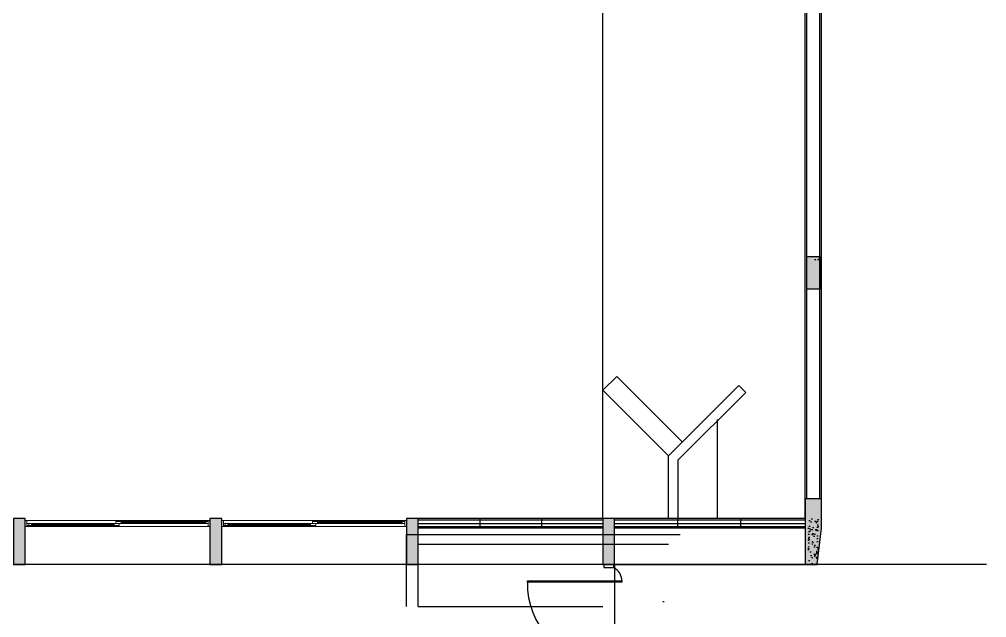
# Model space of a CAD drawing. Header units: millimetres. Extents: x 3605 to 3741, y 1123 to 1192.
# Drawn here: x 3725.8 to 3740.57, y 1164.14 to 1173.27 of the extents above; entities that cross this region are included whole.
import ezdxf

# ---------------------------------------------------------------- set-up
doc = ezdxf.new("R2010")
doc.units = ezdxf.units.MM
doc.linetypes.add('HIDDEN', pattern=[9.524999999999999, 6.35, -3.175])
for name, color, linetype in [('ar-alv', 2, 'Continuous'), ('ar-banc', 1, 'Continuous'), ('ar-cal', 2, 'Continuous'), ('ar-div', 2, 'Continuous'), ('ar-esq', 2, 'Continuous'), ('ar-estc', 1, 'Continuous'), ('ar-piso', 1, 'Continuous'), ('ar-projarmario', 1, 'HIDDEN'), ('ar-reboco', 2, 'Continuous'), ('esq-01', 1, 'Continuous'), ('esq-02', 1, 'Continuous'), ('esq-03', 1, 'HIDDEN'), ('estc-01', 3, 'Continuous'), ('h-estc', 3, 'Continuous'), ('nivel', 1, 'Continuous'), ('proj', 1, 'HIDDEN'), ('ptm', 2, 'Continuous')]:
    doc.layers.add(name, color=color, linetype=linetype)

# ---------------------------------------------------------------- blocks, each defined once
blk = doc.blocks.new('plr01-01p')
at = {"layer": 'h-estc'}
blk.add_hatch(color=3, dxfattribs=at).paths.add_polyline_path([(0.09000000000000341, 0.07499999999999929), (-0.09000000000000341, 0.07499999999999929), (-0.09000000000000341, -0.625), (0.09000000000000341, -0.625)])
at = {"layer": 'estc-01', "color": 3}
blk.add_lwpolyline([(-0.09000000000000341, 0.07499999999999929), (-0.09000000000000341, -0.625), (0.09000000000000341, -0.625), (0.09000000000000341, 0.07499999999999929)], close=True, dxfattribs=at)
blk = doc.blocks.new('esq50-01p')
at = {"layer": 'esq-01'}
for points in [[(-7.450214296648418, 0.07906304608901138), (-7.50021429664839, 0.07906304608901138), (-7.50021429664839, -0.07499999999999662), (-7.450214296648418, -0.07499999999999662)], [(-5.955214296648418, 0.07906304608901138), (-6.00521429664839, 0.07906304608901138), (-6.00521429664839, -0.07499999999999662), (-5.955214296648418, -0.07499999999999662)], [(-4.460214296648418, 0.07906304608901138), (-4.51021429664839, 0.07906304608901138), (-4.51021429664839, -0.07499999999999662), (-4.460214296648418, -0.07499999999999662)], [(-2.965214296648417, 0.07906304608901138), (-3.01521429664839, 0.07906304608901138), (-3.01521429664839, -0.07499999999999662), (-2.965214296648417, -0.07499999999999662)], [(-1.470214296648417, 0.07906304608901138), (-1.52021429664839, 0.07906304608901138), (-1.52021429664839, -0.07499999999999662), (-1.470214296648417, -0.07499999999999662)], [(0.02478570335158281, 0.07906304608901138), (-0.02521429664838948, 0.07906304608901138), (-0.02521429664838948, -0.07499999999999662), (0.02478570335158281, -0.07499999999999662)], [(1.519785703351584, 0.07906304608901138), (1.469785703351612, 0.07906304608901138), (1.469785703351612, -0.07499999999999662), (1.519785703351584, -0.07499999999999662)], [(3.014785703351581, 0.07906304608901138), (2.964785703351609, 0.07906304608901138), (2.964785703351609, -0.07499999999999662), (3.014785703351581, -0.07499999999999662)], [(4.509785703351582, 0.07906304608901138), (4.45978570335161, 0.07906304608901138), (4.45978570335161, -0.07499999999999662), (4.509785703351582, -0.07499999999999662)], [(6.004785703351583, 0.07906304608901138), (5.954785703351611, 0.07906304608901138), (5.954785703351611, -0.07499999999999662), (6.004785703351583, -0.07499999999999662)], [(7.499785703351584, 0.07906304608901138), (7.449785703351612, 0.07906304608901138), (7.449785703351612, -0.07499999999999662), (7.499785703351584, -0.07499999999999662)]]:
    blk.add_lwpolyline(points, close=True, dxfattribs=at)
at = {"layer": 'esq-02'}
for p, q in [((-4.51021429664839, 0.01000000000000245), (-5.955214296648418, 0.01000000000000245)), ((-3.01521429664839, 0.01000000000000201), (-4.460214296648418, 0.01000000000000245)), ((-1.52021429664839, 0.01000000000000068), (-2.965214296648417, 0.01000000000000423)), ((-1.470214296648415, 0.01000000000000068), (-0.02521429664838948, 0.01000000000000423)), ((0.02478570335158281, 0.01000000000000156), (1.469785703351612, 0.01000000000000112)), ((1.519785703351584, 0.01000000000000068), (2.964785703351609, 0.01000000000000423)), ((3.014785703351581, 0.01000000000000156), (4.45978570335161, 0.01000000000000112)), ((4.509785703351582, 0.01000000000000112), (5.954785703351611, 0.01000000000000068)), ((-4.51021429664839, -0.00999999999999801), (-5.955214296648418, -0.009999999999997566)), ((-3.01521429664839, -0.00999999999999801), (-4.460214296648418, -0.00999999999999801)), ((-1.52021429664839, -0.01000000000000156), (-2.965214296648417, -0.00999999999999801)), ((-1.470214296648415, -0.01000000000000156), (-0.02521429664838948, -0.00999999999999801)), ((0.02478570335158281, -0.009999999999998899), (1.469785703351612, -0.009999999999998899)), ((1.519785703351584, -0.01000000000000156), (2.964785703351609, -0.00999999999999801)), ((3.014785703351581, -0.009999999999998899), (4.45978570335161, -0.009999999999998899)), ((4.509785703351582, -0.009999999999998899), (5.954785703351611, -0.009999999999998899))]:
    blk.add_line(p, q, dxfattribs=at)
for points in [[(-7.250214296648418, 0.2020315230445071), (-7.230214296648418, 0.2020315230445071), (-7.230214296648418, -1.242968476955493), (-7.250214296648418, -1.242968476955493)], [(7.249785703351613, 0.2020315230445071), (7.229785703351613, 0.2020315230445071), (7.229785703351613, -1.242968476955493), (7.249785703351613, -1.242968476955493)]]:
    blk.add_lwpolyline(points, close=True, dxfattribs=at)
for centre in [(-7.240214296648418, 0.002031523044507377), (7.239785703351611, 0.002031523044507377)]:
    blk.add_circle(centre, 0.009999999999999787, dxfattribs=at)
at = {"layer": 'nivel'}
for centre, radius, start, end in [((-7.240214296648417, -0.03836035538036775), 0.2405997822373067, 92.38205903193357, 150.7878666403974), ((7.239785703351611, -0.03836035538036775), 0.2405997822373067, 29.21213335960257, 87.61794096806646), ((-7.203532836255894, -0.04456036901698024), 1.198705090295959, 268.7245725858571, 358.5448882340627), ((7.203104242959089, -0.04456036901698024), 1.198705090295959, 181.4551117659373, 271.2754274141428)]:
    blk.add_arc(centre, radius, start, end, dxfattribs=at)
blk = doc.blocks.new('plr02-02p')
at = {"layer": 'h-estc'}
h = blk.add_hatch(dxfattribs=at)
h.set_pattern_fill('AR-CONC', color=256, scale=0.001, style=0)
h.set_pattern_definition([(49.99999999999999, (0, 0), (0.182184668996004, -0.01593908553890309), [0.01905, -0.20955]), (355, (0, 0), (-0.03524282597566699, 0.19105664288218), [0.01524, -0.16764]), (100.451, (0.01518200000000003, -0.001328250000000253), (0.1469425016659592, 0.1751166878202919), [0.01619, -0.17809]), (46.1842, (0, 0.05080000000000062), (0.2710790408921299, -0.04204232793272715), [0.028575, -0.314325]), (96.6356, (0.0225899, 0.04729649999999985), (0.2374042344662372, 0.2474255558900492), [0.024285, -0.267135]), (351.184, (0, 0.05080000000000062), (0.2374046058139339, 0.2474251178605977), [0.02285999999999999, -0.25146]), (20.99999999999999, (0.02539999999999998, 0.03810000000000002), (0.1516148798353833, -0.1022655185167625), [0.01905, -0.20955]), (326.0000000000001, (0.02539999999999998, 0.03810000000000002), (0.06180202834764707, 0.1841879661223193), [0.01524, -0.16764]), (71.45140000000002, (0.03803450000000003, 0.0295778999999996), (0.2134164907701245, 0.08192285771605745), [0.01619, -0.17809]), (37.49999999999999, (0, 0), (0.003088603250591816, 0.0845550388731531), [0, -0.165608, 0, -0.17018, 0, -0.168275]), (7.499999999999991, (0, 0), (0.06681966251030574, 0.1001805748181195), [0, -0.09702799999999998, 0, -0.161798, 0, -0.064135]), (327.5, (-0.05664199999999997, 0), (0.1355905951668714, -0.005728743992673465), [0, -0.0635, 0, -0.19812, 0, -0.26289]), (317.5, (-0.082042, 0), (0.148129181386018, 0.02542649103333302), [0, -0.08255, 0, -0.131572, 0, -0.18669])])
h.paths.add_polyline_path([(-0.125, 0.07499999999999929), (-0.125, 0), (0, 0), (0, 0.07499999999999929)])
h = blk.add_hatch(color=256, dxfattribs=at)
h.paths.add_polyline_path([(0.09999999999999998, 0), (-0.1000000000000001, 0), (-0.1000000000000002, -0.4249999999999972), (0.09999999999999987, -0.4249999999999972)])
h.paths.add_polyline_path([(0, 0.07499999999999574), (-0.09999999999999998, 0.07499999999999574), (-0.1, 0), (0, 0)])
h.paths.add_polyline_path([(0.1, 0.07499999999999574), (0, 0.07499999999999574), (0, 0), (0.09999999999999998, 0)])
at = {"layer": 'estc-01'}
for p, q in [((-0.09999999999999998, 0.07499999999999574), (-0.1000000000000002, -0.4249999999999972)), ((0.09999999999999987, -0.4249999999999972), (0.1, 0.07499999999999574))]:
    blk.add_line(p, q, dxfattribs=at)
for points in [[(0.09999999999999998, 0.07499999999999574), (-0.09999999999999998, 0.07499999999999574)], [(-0.1000000000000002, -0.4249999999999972), (0.09999999999999987, -0.4249999999999972)]]:
    blk.add_lwpolyline(points, dxfattribs=at)
blk = doc.blocks.new('plr01-03p')
at = {"layer": 'h-estc'}
blk.add_hatch(color=256, dxfattribs=at).paths.add_polyline_path([(-0.1250000000000002, -0.4749999999999979), (-0.125, -0.9250000000000007), (0.125, -0.9250000000000007), (0.1249999999999999, 0.07499999999999929), (-0.05500000000000026, 0.07499999999999929)])
h = blk.add_hatch(dxfattribs=at)
h.set_pattern_fill('AR-CONC', color=256, scale=0.001, style=0)
h.set_pattern_definition([(50, (0, 0), (0.182184668996004, -0.01593908553890309), [0.01905, -0.20955]), (355, (0, 0), (-0.03524282597566699, 0.19105664288218), [0.01524, -0.16764]), (100.451, (0.015182, -0.00132825), (0.1469425016659592, 0.1751166878202919), [0.01619, -0.17809]), (46.18420000000001, (0, 0.0508), (0.2710790408921299, -0.04204232793272715), [0.028575, -0.314325]), (96.6356, (0.0225899, 0.04729650000000001), (0.2374042344662372, 0.2474255558900492), [0.024285, -0.267135]), (351.1840000000001, (0, 0.0508), (0.2374046058139339, 0.2474251178605977), [0.02286, -0.25146]), (21, (0.0254, 0.0381), (0.1516148798353833, -0.1022655185167625), [0.01905, -0.20955]), (326.0000000000001, (0.0254, 0.0381), (0.06180202834764707, 0.1841879661223193), [0.01524, -0.16764]), (71.4514, (0.0380345, 0.0295779), (0.2134164907701245, 0.08192285771605745), [0.01619, -0.17809]), (37.50000000000001, (0, 0), (0.003088603250591816, 0.0845550388731531), [0, -0.165608, 0, -0.17018, 0, -0.168275]), (7.499999999999999, (0, 0), (0.06681966251030574, 0.1001805748181195), [0, -0.09702799999999999, 0, -0.161798, 0, -0.06413500000000001]), (327.5, (-0.056642, 0), (0.1355905951668714, -0.005728743992673465), [0, -0.0635, 0, -0.19812, 0, -0.26289]), (317.5, (-0.082042, 0), (0.148129181386018, 0.02542649103333302), [0, -0.08255, 0, -0.131572, 0, -0.18669])])
h.paths.add_polyline_path([(0.07499999999999996, 1.387778780781446e-17), (-0.075, 1.387778780781446e-17), (-0.07500000000000019, -0.6249999999999996), (0.07499999999999976, -0.6249999999999996)])
h.paths.add_polyline_path([(0.07499999999999998, 0.07500000000000001), (-0.07499999999999998, 0.07500000000000002), (-0.07500000000000001, 1.387778780781446e-17), (0.07499999999999996, 1.387778780781446e-17)])
at = {"layer": 'estc-01'}
blk.add_lwpolyline([(-0.1250000000000002, -0.4750000000000014), (-0.125, -0.9250000000000007), (0.125, -0.9250000000000007), (0.1249999999999999, 0.07499999999999929), (-0.05500000000000027, 0.07499999999999929), (-0.1250000000000002, -0.4749999999999979)], close=True, dxfattribs=at)

msp = doc.modelspace()

# ---------------------------------------------------------------- linework, layer by layer
at = {"layer": 'ar-alv'}
for p, q in [((3737.824376000936, 1169.651198187053), (3737.824376000936, 1179.201198187053)), ((3738.024376000936, 1165.951198187053), (3738.024376000936, 1179.201198187053)), ((3737.824376000936, 1165.951198187053), (3737.824376000936, 1169.151198187053)), ((3736.784376000936, 1167.682264204231), (3735.709376000936, 1166.607264204231)), ((3736.890442018114, 1167.576198187053), (3735.859376000936, 1166.545132169875)), ((3736.784376000936, 1167.682264204231), (3736.890442018114, 1167.576198187053)), ((3735.709376000936, 1165.651198187053), (3735.709376000936, 1166.607264204231)), ((3735.859376000936, 1165.651198187053), (3735.859376000936, 1166.545132169875)), ((3734.709376000937, 1165.626198187053), (3731.889376000936, 1165.626198187053)), ((3734.709376000937, 1165.526198187053), (3731.889376000936, 1165.526198187053)), ((3737.799376000937, 1165.626198187053), (3734.889376000936, 1165.626198187054)), ((3737.799376000937, 1165.526198187054), (3734.889376000936, 1165.526198187054))]:
    msp.add_line(p, q, dxfattribs=at)
at = {"layer": 'ar-banc'}
msp.add_line((3731.889376000936, 1164.307531205404), (3734.709376000936, 1164.307531205404), dxfattribs=at)
at = {"layer": 'ar-cal'}
for p, q in [((3734.709376000936, 1165.651198187053), (3734.709376000936, 1179.501198187053)), ((3734.921508035292, 1167.819396238587), (3734.709376000936, 1167.607264204231)), ((3734.921508035292, 1167.819396238587), (3735.921508035292, 1166.819396238587)), ((3734.709376000936, 1167.607264204231), (3735.709376000936, 1166.607264204231)), ((3740.569376000936, 1164.951198187053), (3734.889376000936, 1164.951198187053))]:
    msp.add_line(p, q, dxfattribs=at)
at = {"layer": 'ar-div'}
msp.add_line((3736.459376000936, 1165.651198187053), (3736.459376000936, 1167.160132169875), dxfattribs=at)
at = {"layer": 'ar-estc'}
for p, q in [((3731.709376000936, 1164.307531205404), (3731.709376000936, 1165.407531205404)), ((3731.709376000936, 1165.407531205404), (3735.889376000936, 1165.407531205404)), ((3731.889376000936, 1164.307531205404), (3731.889376000936, 1165.257531205404)), ((3731.889376000936, 1165.257531205404), (3735.709376000936, 1165.257531205404))]:
    msp.add_line(p, q, dxfattribs=at)
at = {"layer": 'ar-piso'}
for p, q in [((3734.709376000936, 1164.951198187053), (3719.889376000936, 1164.951198187053)), ((3734.889376000936, 1164.951198187053), (3737.869376000936, 1164.951198187053))]:
    msp.add_line(p, q, dxfattribs=at)
at = {"layer": 'ar-projarmario'}
msp.add_line((3734.889376000936, 1164.951198187053), (3734.889376000936, 1149.951198187053), dxfattribs=at)
at = {"layer": 'ar-reboco'}
for p, q in [((3737.799376000936, 1165.651198187053), (3737.799376000936, 1179.201198187053)), ((3738.049376000936, 1165.951198187053), (3738.049376000936, 1179.201198187053)), ((3734.709376000937, 1165.651198187053), (3731.889376000936, 1165.651198187053)), ((3737.799376000937, 1165.651198187054), (3734.889376000936, 1165.651198187054)), ((3734.709376000937, 1165.501198187053), (3731.889376000936, 1165.501198187053)), ((3737.799376000937, 1165.501198187053), (3734.889376000936, 1165.501198187054))]:
    msp.add_line(p, q, dxfattribs=at)
at = {"layer": 'esq-01', "linetype": 'Continuous', "lineweight": 5}
for p, q in [((3728.709376000936, 1165.622198187074), (3725.914148923527, 1165.622198187052)), ((3728.684576000937, 1165.530198187076), (3725.914148923527, 1165.530198187054)), ((3725.983276000936, 1165.576198187053), (3727.245476000938, 1165.576198187053)), ((3727.245476000938, 1165.546198187053), (3725.983276000936, 1165.546198187053)), ((3727.353276000934, 1165.606198187052), (3728.644576000937, 1165.606198187052)), ((3728.644576000937, 1165.576198187053), (3727.353276000934, 1165.576198187053)), ((3731.709376000936, 1165.622198187074), (3728.914148923527, 1165.622198187052)), ((3731.684576000937, 1165.530198187076), (3728.914148923527, 1165.530198187054)), ((3728.983276000936, 1165.576198187053), (3730.245476000938, 1165.576198187053)), ((3730.245476000938, 1165.546198187053), (3728.983276000936, 1165.546198187053)), ((3730.353276000934, 1165.606198187052), (3731.644576000937, 1165.606198187052)), ((3731.644576000937, 1165.576198187053), (3730.353276000934, 1165.576198187053))]:
    msp.add_line(p, q, dxfattribs=at)
at = {"layer": 'esq-03', "linetype": 'Continuous', "lineweight": 5}
for p, q in [((3725.914148923527, 1165.622198187053), (3725.889376000936, 1165.622198187054)), ((3725.889376000936, 1165.530198187053), (3725.914148923527, 1165.530198187052)), ((3725.914148923527, 1165.622198187053), (3725.914148923527, 1165.530198187052)), ((3725.914148923527, 1165.576198187053), (3725.943276000935, 1165.576198187053)), ((3725.943276000935, 1165.546198187053), (3725.914148923527, 1165.546198187053)), ((3725.943276000935, 1165.576198187053), (3725.943276000935, 1165.546198187053)), ((3725.943276000935, 1165.576198187053), (3725.983276000936, 1165.576198187053)), ((3725.983276000936, 1165.546198187053), (3725.943276000935, 1165.546198187053)), ((3725.983276000936, 1165.576198187053), (3725.983276000936, 1165.546198187053)), ((3727.245476000938, 1165.546198187053), (3727.245476000938, 1165.576198187053)), ((3727.245476000938, 1165.576198187053), (3727.324776000936, 1165.576198187053)), ((3727.324776000936, 1165.546198187053), (3727.245476000938, 1165.546198187053)), ((3727.273976000935, 1165.606198187052), (3727.273976000935, 1165.576198187053)), ((3727.273976000935, 1165.606198187052), (3727.353276000934, 1165.606198187052)), ((3727.353276000934, 1165.576198187053), (3727.273976000935, 1165.576198187053)), ((3727.353276000934, 1165.606198187052), (3727.353276000934, 1165.576198187053)), ((3728.644576000937, 1165.576198187053), (3728.644576000937, 1165.606198187052)), ((3728.644576000937, 1165.606198187052), (3728.684576000937, 1165.606198187052)), ((3728.684576000937, 1165.576198187053), (3728.644576000937, 1165.576198187053)), ((3728.684576000937, 1165.622198187054), (3728.709376000936, 1165.622198187054)), ((3728.684576000937, 1165.622198187054), (3728.684576000937, 1165.530198187053)), ((3728.709376000936, 1165.530198187053), (3728.684576000937, 1165.530198187053)), ((3728.914148923527, 1165.622198187053), (3728.889376000936, 1165.622198187054)), ((3728.889376000936, 1165.530198187053), (3728.914148923527, 1165.530198187052)), ((3728.914148923527, 1165.622198187053), (3728.914148923527, 1165.530198187052)), ((3728.914148923527, 1165.576198187053), (3728.943276000935, 1165.576198187053)), ((3728.943276000935, 1165.546198187053), (3728.914148923527, 1165.546198187053)), ((3728.943276000935, 1165.576198187053), (3728.943276000935, 1165.546198187053)), ((3728.943276000935, 1165.576198187053), (3728.983276000936, 1165.576198187053)), ((3728.983276000936, 1165.546198187053), (3728.943276000935, 1165.546198187053)), ((3728.983276000936, 1165.576198187053), (3728.983276000936, 1165.546198187053)), ((3730.245476000938, 1165.546198187053), (3730.245476000938, 1165.576198187053)), ((3730.245476000938, 1165.576198187053), (3730.324776000936, 1165.576198187053)), ((3730.324776000936, 1165.546198187053), (3730.245476000938, 1165.546198187053)), ((3730.273976000935, 1165.606198187052), (3730.273976000935, 1165.576198187053)), ((3730.273976000935, 1165.606198187052), (3730.353276000934, 1165.606198187052)), ((3730.353276000934, 1165.576198187053), (3730.273976000935, 1165.576198187053)), ((3730.353276000934, 1165.606198187052), (3730.353276000934, 1165.576198187053)), ((3731.644576000937, 1165.576198187053), (3731.644576000937, 1165.606198187052)), ((3731.644576000937, 1165.606198187052), (3731.684576000937, 1165.606198187052)), ((3731.684576000937, 1165.576198187053), (3731.644576000937, 1165.576198187053)), ((3731.684576000937, 1165.622198187054), (3731.709376000936, 1165.622198187054)), ((3731.684576000937, 1165.622198187054), (3731.684576000937, 1165.530198187053)), ((3731.709376000936, 1165.530198187053), (3731.684576000937, 1165.530198187053))]:
    msp.add_line(p, q, dxfattribs=at)
at = {"layer": 'esq-03', "linetype": 'Continuous', "lineweight": 0}
for p, q in [((3725.914148923527, 1165.576198187053), (3725.914148923527, 1165.546198187053)), ((3727.245476000938, 1165.563698187053), (3725.983276000936, 1165.563698187053)), ((3727.245476000938, 1165.558698187052), (3725.983276000936, 1165.558698187052)), ((3727.324776000936, 1165.546198187053), (3727.324776000936, 1165.576198187053)), ((3728.644576000937, 1165.593698187052), (3727.353276000934, 1165.593698187052)), ((3728.644576000937, 1165.588698187051), (3727.353276000934, 1165.588698187051)), ((3728.684576000937, 1165.576198187053), (3728.684576000937, 1165.606198187052)), ((3728.914148923527, 1165.576198187053), (3728.914148923527, 1165.546198187053)), ((3730.245476000938, 1165.563698187053), (3728.983276000936, 1165.563698187053)), ((3730.245476000938, 1165.558698187052), (3728.983276000936, 1165.558698187052)), ((3730.324776000936, 1165.546198187053), (3730.324776000936, 1165.576198187053)), ((3731.644576000937, 1165.593698187052), (3730.353276000934, 1165.593698187052)), ((3731.644576000937, 1165.588698187051), (3730.353276000934, 1165.588698187051)), ((3731.684576000937, 1165.576198187053), (3731.684576000937, 1165.606198187052))]:
    msp.add_line(p, q, dxfattribs=at)
at = {"layer": 'proj'}
for p, q in [((3732.831838708325, 1165.651198187052), (3732.831838708325, 1165.501198187052)), ((3733.771838708325, 1165.651198187053), (3733.771838708325, 1165.501198187053)), ((3735.849746711062, 1165.651198187053), (3735.849746711062, 1165.501198187053)), ((3736.810117421188, 1165.651198187053), (3736.810117421188, 1165.501198187053)), ((3731.889376000936, 1165.576198187053), (3734.709376000936, 1165.576198187053)), ((3734.889376000936, 1165.576198187053), (3737.799376000936, 1165.576198187053))]:
    msp.add_line(p, q, dxfattribs=at)
at = {"layer": 'ptm'}
msp.add_line((3735.624376000936, 1164.382531205404), (3735.644376000936, 1164.382531205404), dxfattribs=at)

# ---------------------------------------------------------------- block references
at = {"layer": 'ar-esq', "rotation": 270}
msp.add_blockref('esq50-01p', (3734.799376000936, 1157.451198187053), dxfattribs=at)
at = {"layer": 'ar-estc', "xscale": -1}
msp.add_blockref('plr02-02p', (3737.924376000936, 1169.576198187053), dxfattribs=at)
at = {"layer": 'ar-estc', "rotation": 180}
msp.add_blockref('plr01-03p', (3737.924376000936, 1165.026198187053), dxfattribs=at)
at = {"layer": 'ar-estc'}
for p in [(3725.799376000936, 1165.576198187053), (3728.799376000936, 1165.576198187053), (3731.799376000936, 1165.576198187053), (3734.799376000936, 1165.576198187053)]:
    msp.add_blockref('plr01-01p', p, dxfattribs=at)

doc.saveas('drawing.dxf')
